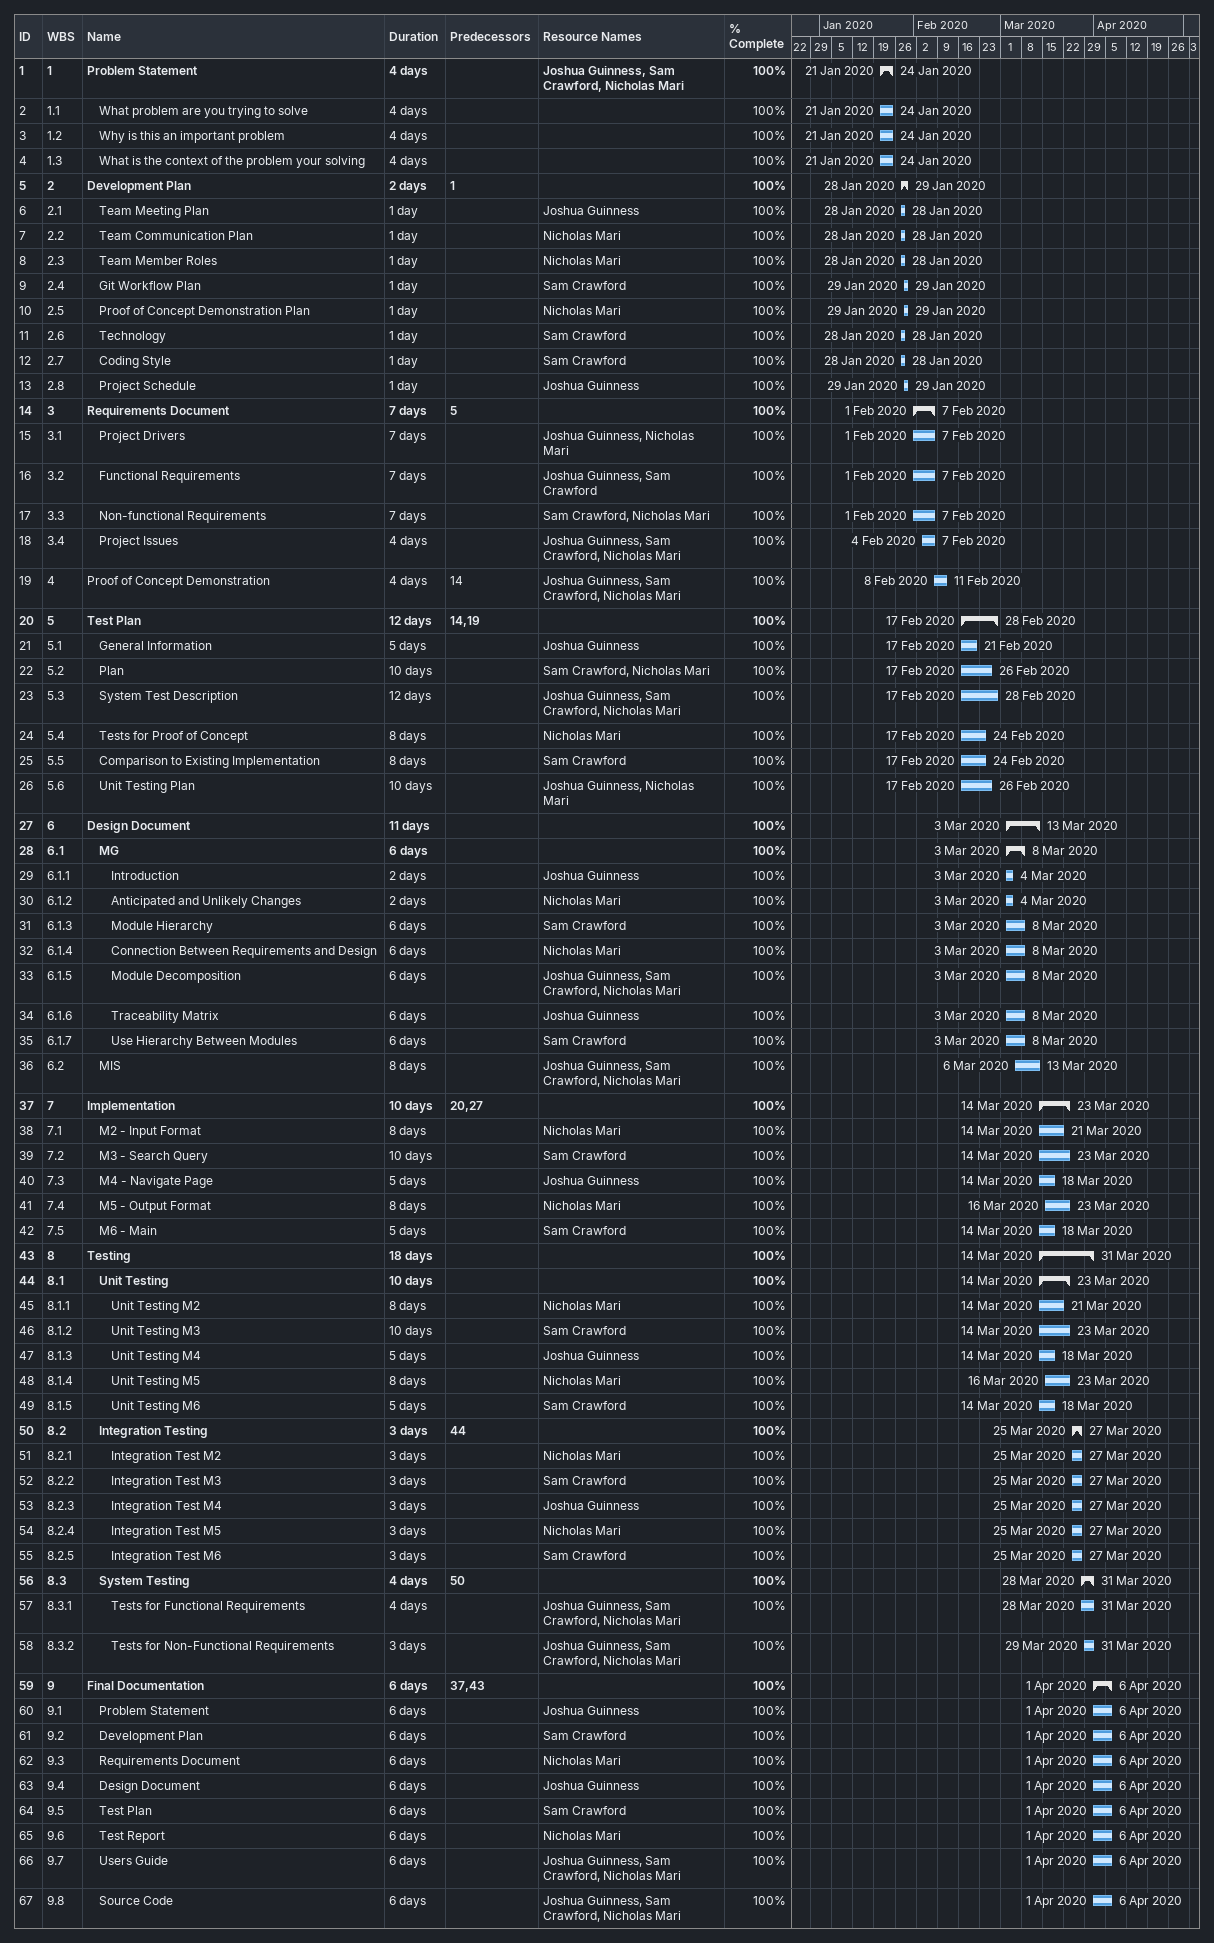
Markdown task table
| ID | WBS | Task | Duration | Start | Finish | Predecessors | Resources | % complete |
|---|---|---|---|---|---|---|---|---|
| 1 | 1 | **Problem Statement** | 4d | 2020-01-21 | 2020-01-24 |  | Joshua Guinness, Sam Crawford, Nicholas Mari | 100 |
| 2 | 1.1 | What problem are you trying to solve | 4d | 2020-01-21 | 2020-01-24 |  |  | 100 |
| 3 | 1.2 | Why is this an important problem | 4d | 2020-01-21 | 2020-01-24 |  |  | 100 |
| 4 | 1.3 | What is the context of the problem your solving | 4d | 2020-01-21 | 2020-01-24 |  |  | 100 |
| 5 | 2 | **Development Plan** | 2d | 2020-01-28 | 2020-01-29 | 1 |  | 100 |
| 6 | 2.1 | Team Meeting Plan | 1d | 2020-01-28 | 2020-01-28 |  | Joshua Guinness | 100 |
| 7 | 2.2 | Team Communication Plan | 1d | 2020-01-28 | 2020-01-28 |  | Nicholas Mari | 100 |
| 8 | 2.3 | Team Member Roles | 1d | 2020-01-28 | 2020-01-28 |  | Nicholas Mari | 100 |
| 9 | 2.4 | Git Workflow Plan | 1d | 2020-01-29 | 2020-01-29 |  | Sam Crawford | 100 |
| 10 | 2.5 | Proof of Concept Demonstration Plan | 1d | 2020-01-29 | 2020-01-29 |  | Nicholas Mari | 100 |
| 11 | 2.6 | Technology | 1d | 2020-01-28 | 2020-01-28 |  | Sam Crawford | 100 |
| 12 | 2.7 | Coding Style | 1d | 2020-01-28 | 2020-01-28 |  | Sam Crawford | 100 |
| 13 | 2.8 | Project Schedule | 1d | 2020-01-29 | 2020-01-29 |  | Joshua Guinness | 100 |
| 14 | 3 | **Requirements Document** | 7d | 2020-02-01 | 2020-02-07 | 5 |  | 100 |
| 15 | 3.1 | Project Drivers | 7d | 2020-02-01 | 2020-02-07 |  | Joshua Guinness, Nicholas Mari | 100 |
| 16 | 3.2 | Functional Requirements | 7d | 2020-02-01 | 2020-02-07 |  | Joshua Guinness, Sam Crawford | 100 |
| 17 | 3.3 | Non-functional Requirements | 7d | 2020-02-01 | 2020-02-07 |  | Sam Crawford, Nicholas Mari | 100 |
| 18 | 3.4 | Project Issues | 4d | 2020-02-04 | 2020-02-07 |  | Joshua Guinness, Sam Crawford, Nicholas Mari | 100 |
| 19 | 4 | Proof of Concept Demonstration | 4d | 2020-02-08 | 2020-02-11 | 14 | Joshua Guinness, Sam Crawford, Nicholas Mari | 100 |
| 20 | 5 | **Test Plan** | 12d | 2020-02-17 | 2020-02-28 | 14, 19 |  | 100 |
| 21 | 5.1 | General Information | 5d | 2020-02-17 | 2020-02-21 |  | Joshua Guinness | 100 |
| 22 | 5.2 | Plan | 10d | 2020-02-17 | 2020-02-26 |  | Sam Crawford, Nicholas Mari | 100 |
| 23 | 5.3 | System Test Description | 12d | 2020-02-17 | 2020-02-28 |  | Joshua Guinness, Sam Crawford, Nicholas Mari | 100 |
| 24 | 5.4 | Tests for Proof of Concept | 8d | 2020-02-17 | 2020-02-24 |  | Nicholas Mari | 100 |
| 25 | 5.5 | Comparison to Existing Implementation | 8d | 2020-02-17 | 2020-02-24 |  | Sam Crawford | 100 |
| 26 | 5.6 | Unit Testing Plan | 10d | 2020-02-17 | 2020-02-26 |  | Joshua Guinness, Nicholas Mari | 100 |
| 27 | 6 | **Design Document** | 11d | 2020-03-03 | 2020-03-13 |  |  | 100 |
| 28 | 6.1 | **MG** | 6d | 2020-03-03 | 2020-03-08 |  |  | 100 |
| 29 | 6.1.1 | Introduction | 2d | 2020-03-03 | 2020-03-04 |  | Joshua Guinness | 100 |
| 30 | 6.1.2 | Anticipated and Unlikely Changes | 2d | 2020-03-03 | 2020-03-04 |  | Nicholas Mari | 100 |
| 31 | 6.1.3 | Module Hierarchy | 6d | 2020-03-03 | 2020-03-08 |  | Sam Crawford | 100 |
| 32 | 6.1.4 | Connection Between Requirements and Design | 6d | 2020-03-03 | 2020-03-08 |  | Nicholas Mari | 100 |
| 33 | 6.1.5 | Module Decomposition | 6d | 2020-03-03 | 2020-03-08 |  | Joshua Guinness, Sam Crawford, Nicholas Mari | 100 |
| 34 | 6.1.6 | Traceability Matrix | 6d | 2020-03-03 | 2020-03-08 |  | Joshua Guinness | 100 |
| 35 | 6.1.7 | Use Hierarchy Between Modules | 6d | 2020-03-03 | 2020-03-08 |  | Sam Crawford | 100 |
| 36 | 6.2 | MIS | 8d | 2020-03-06 | 2020-03-13 |  | Joshua Guinness, Sam Crawford, Nicholas Mari | 100 |
| 37 | 7 | **Implementation** | 10d | 2020-03-14 | 2020-03-23 | 20, 27 |  | 100 |
| 38 | 7.1 | M2 - Input Format | 8d | 2020-03-14 | 2020-03-21 |  | Nicholas Mari | 100 |
| 39 | 7.2 | M3 - Search Query | 10d | 2020-03-14 | 2020-03-23 |  | Sam Crawford | 100 |
| 40 | 7.3 | M4 - Navigate Page | 5d | 2020-03-14 | 2020-03-18 |  | Joshua Guinness | 100 |
| 41 | 7.4 | M5 - Output Format | 8d | 2020-03-16 | 2020-03-23 |  | Nicholas Mari | 100 |
| 42 | 7.5 | M6 - Main | 5d | 2020-03-14 | 2020-03-18 |  | Sam Crawford | 100 |
| 43 | 8 | **Testing** | 18d | 2020-03-14 | 2020-03-31 |  |  | 100 |
| 44 | 8.1 | **Unit Testing** | 10d | 2020-03-14 | 2020-03-23 |  |  | 100 |
| 45 | 8.1.1 | Unit Testing M2 | 8d | 2020-03-14 | 2020-03-21 |  | Nicholas Mari | 100 |
| 46 | 8.1.2 | Unit Testing M3 | 10d | 2020-03-14 | 2020-03-23 |  | Sam Crawford | 100 |
| 47 | 8.1.3 | Unit Testing M4 | 5d | 2020-03-14 | 2020-03-18 |  | Joshua Guinness | 100 |
| 48 | 8.1.4 | Unit Testing M5 | 8d | 2020-03-16 | 2020-03-23 |  | Nicholas Mari | 100 |
| 49 | 8.1.5 | Unit Testing M6 | 5d | 2020-03-14 | 2020-03-18 |  | Sam Crawford | 100 |
| 50 | 8.2 | **Integration Testing** | 3d | 2020-03-25 | 2020-03-27 | 44 |  | 100 |
| 51 | 8.2.1 | Integration Test M2 | 3d | 2020-03-25 | 2020-03-27 |  | Nicholas Mari | 100 |
| 52 | 8.2.2 | Integration Test M3 | 3d | 2020-03-25 | 2020-03-27 |  | Sam Crawford | 100 |
| 53 | 8.2.3 | Integration Test M4 | 3d | 2020-03-25 | 2020-03-27 |  | Joshua Guinness | 100 |
| 54 | 8.2.4 | Integration Test M5 | 3d | 2020-03-25 | 2020-03-27 |  | Nicholas Mari | 100 |
| 55 | 8.2.5 | Integration Test M6 | 3d | 2020-03-25 | 2020-03-27 |  | Sam Crawford | 100 |
| 56 | 8.3 | **System Testing** | 4d | 2020-03-28 | 2020-03-31 | 50 |  | 100 |
| 57 | 8.3.1 | Tests for Functional Requirements | 4d | 2020-03-28 | 2020-03-31 |  | Joshua Guinness, Sam Crawford, Nicholas Mari | 100 |
| 58 | 8.3.2 | Tests for Non-Functional Requirements | 3d | 2020-03-29 | 2020-03-31 |  | Joshua Guinness, Sam Crawford, Nicholas Mari | 100 |
| 59 | 9 | **Final Documentation** | 6d | 2020-04-01 | 2020-04-06 | 37, 43 |  | 100 |
| 60 | 9.1 | Problem Statement | 6d | 2020-04-01 | 2020-04-06 |  | Joshua Guinness | 100 |
| 61 | 9.2 | Development Plan | 6d | 2020-04-01 | 2020-04-06 |  | Sam Crawford | 100 |
| 62 | 9.3 | Requirements Document | 6d | 2020-04-01 | 2020-04-06 |  | Nicholas Mari | 100 |
| 63 | 9.4 | Design Document | 6d | 2020-04-01 | 2020-04-06 |  | Joshua Guinness | 100 |
| 64 | 9.5 | Test Plan | 6d | 2020-04-01 | 2020-04-06 |  | Sam Crawford | 100 |
| 65 | 9.6 | Test Report | 6d | 2020-04-01 | 2020-04-06 |  | Nicholas Mari | 100 |
| 66 | 9.7 | Users Guide | 6d | 2020-04-01 | 2020-04-06 |  | Joshua Guinness, Sam Crawford, Nicholas Mari | 100 |
| 67 | 9.8 | Source Code | 6d | 2020-04-01 | 2020-04-06 |  | Joshua Guinness, Sam Crawford, Nicholas Mari | 100 |
